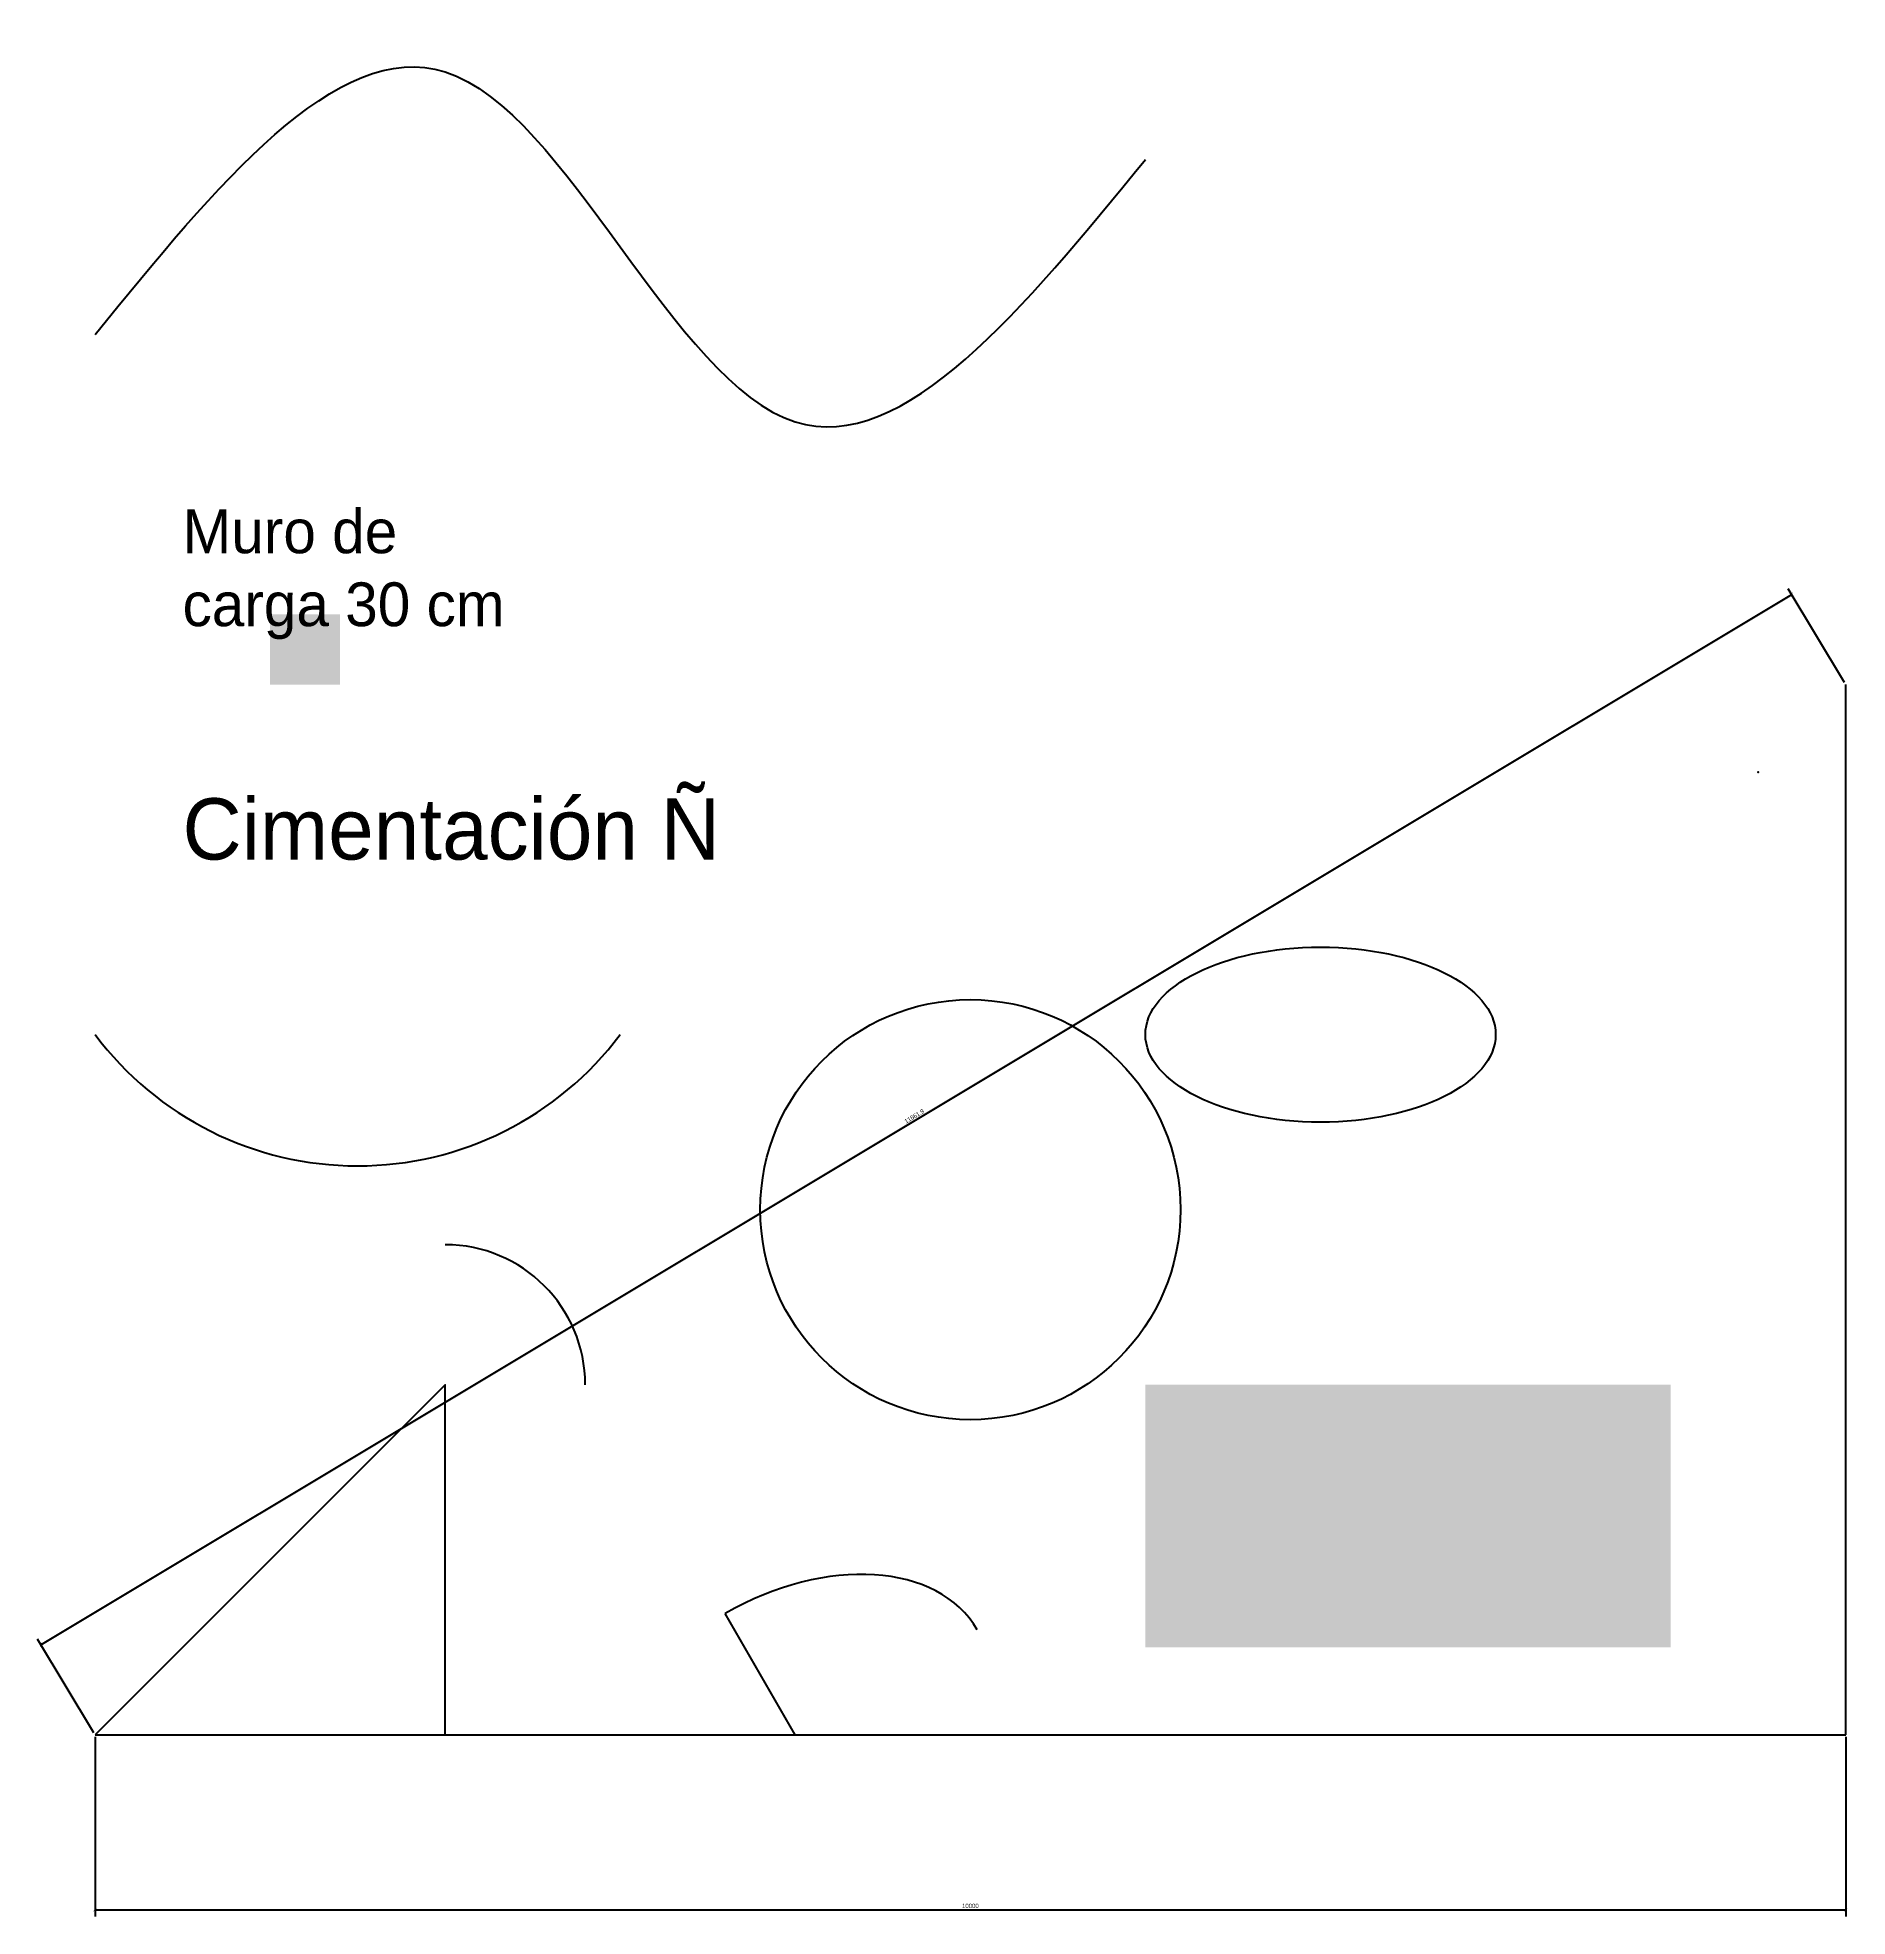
# Model space of a CAD drawing. Header units: millimetres. Extents: x -3 to 100, y -10 to 97.
import ezdxf

# ---------------------------------------------------------------- set-up
doc = ezdxf.new("R2010")
doc.units = ezdxf.units.MM
doc.layers.add('COTAS', color=2, linetype='Continuous')
doc.layers.add('MUROS', color=5, linetype='Continuous')
doc.styles.add('OpenSansCondensed-Light', font='OpenSansCondensed-Light.ttf')
doc.dimstyles.new('EZDXF', dxfattribs={"dimtxt": 0.25, "dimasz": 0.175, "dimexe": 0.375, "dimexo": 0.125, "dimgap": 0.1, "dimtad": 1, "dimlfac": 100, "dimzin": 12, "dimdsep": 46, "dimtxsty": 'OpenSansCondensed-Light', "dimblk": 'ARCHTICK', "dimcen": 2.5, "dimazin": 3, "dimtfac": 0.5, "dimtmove": 2, "dimatfit": 3})

# ---------------------------------------------------------------- blocks, each defined once
blk = doc.blocks.new('_ARCHTICK')
at = {"color": 0, "linetype": 'BYBLOCK', "const_width": 0.15}
blk.add_lwpolyline([(-0.5, -0.5), (0.5, 0.5)], dxfattribs=at)
blk = doc.blocks.new('PUERTA')
blk.add_line((0, 0), (0, 8))
blk.add_arc((0, 0), 8, 0, 90)

msp = doc.modelspace()

# ---------------------------------------------------------------- hatches: boundary and pattern name
msp.add_hatch(color=3).paths.add_polyline_path([(60, 5), (90, 5), (90, 20), (60, 20)])

# ---------------------------------------------------------------- linework, layer by layer
msp.add_lwpolyline([(0, 40, 0.5), (30, 40)], format="xyb")
msp.add_lwpolyline([(0, 0), (20, 0), (20, 20)], close=True)
msp.add_circle((50, 30), 12)
msp.add_arc((20, 20), 8, 0, 90)
msp.add_ellipse((70, 40), major_axis=(10, 0), ratio=0.5)
msp.add_spline([(0, 80), (20, 95), (40, 75), (60, 90)], degree=3)
msp.add_point((95, 55))
msp.add_solid([(10, 60), (14, 60), (10, 64), (14, 64)])
at = {"layer": 'MUROS'}
for p, q in [((100, 0), (100, 60)), ((0, 0), (100, 0))]:
    msp.add_line(p, q, dxfattribs=at)

# ---------------------------------------------------------------- block references
at = {"xscale": 1.5, "rotation": 30}
msp.add_blockref('PUERTA', (40, 0), dxfattribs=at)

# ---------------------------------------------------------------- texts
at = {"insert": (5, 70), "char_height": 2.5, "width": 40, "attachment_point": 1}
msp.add_mtext('Muro de\\Pcarga 30 cm', dxfattribs=at)
at = {"layer": 'COTAS'}
msp.add_text('Cimentación Ñ', height=3.5, dxfattribs=at).set_placement((5, 50))

# ---------------------------------------------------------------- dimensions: what is measured, and where the dimension line sits
msp.add_linear_dim(base=(-3.08697, 5.14496), p1=(0, 0), p2=(100, 60), angle=30.9637565, dimstyle='EZDXF').render()
msp.add_linear_dim(base=(0, -10), p1=(0, 0), p2=(100, 0), dimstyle='EZDXF').render()

doc.saveas('drawing.dxf')
